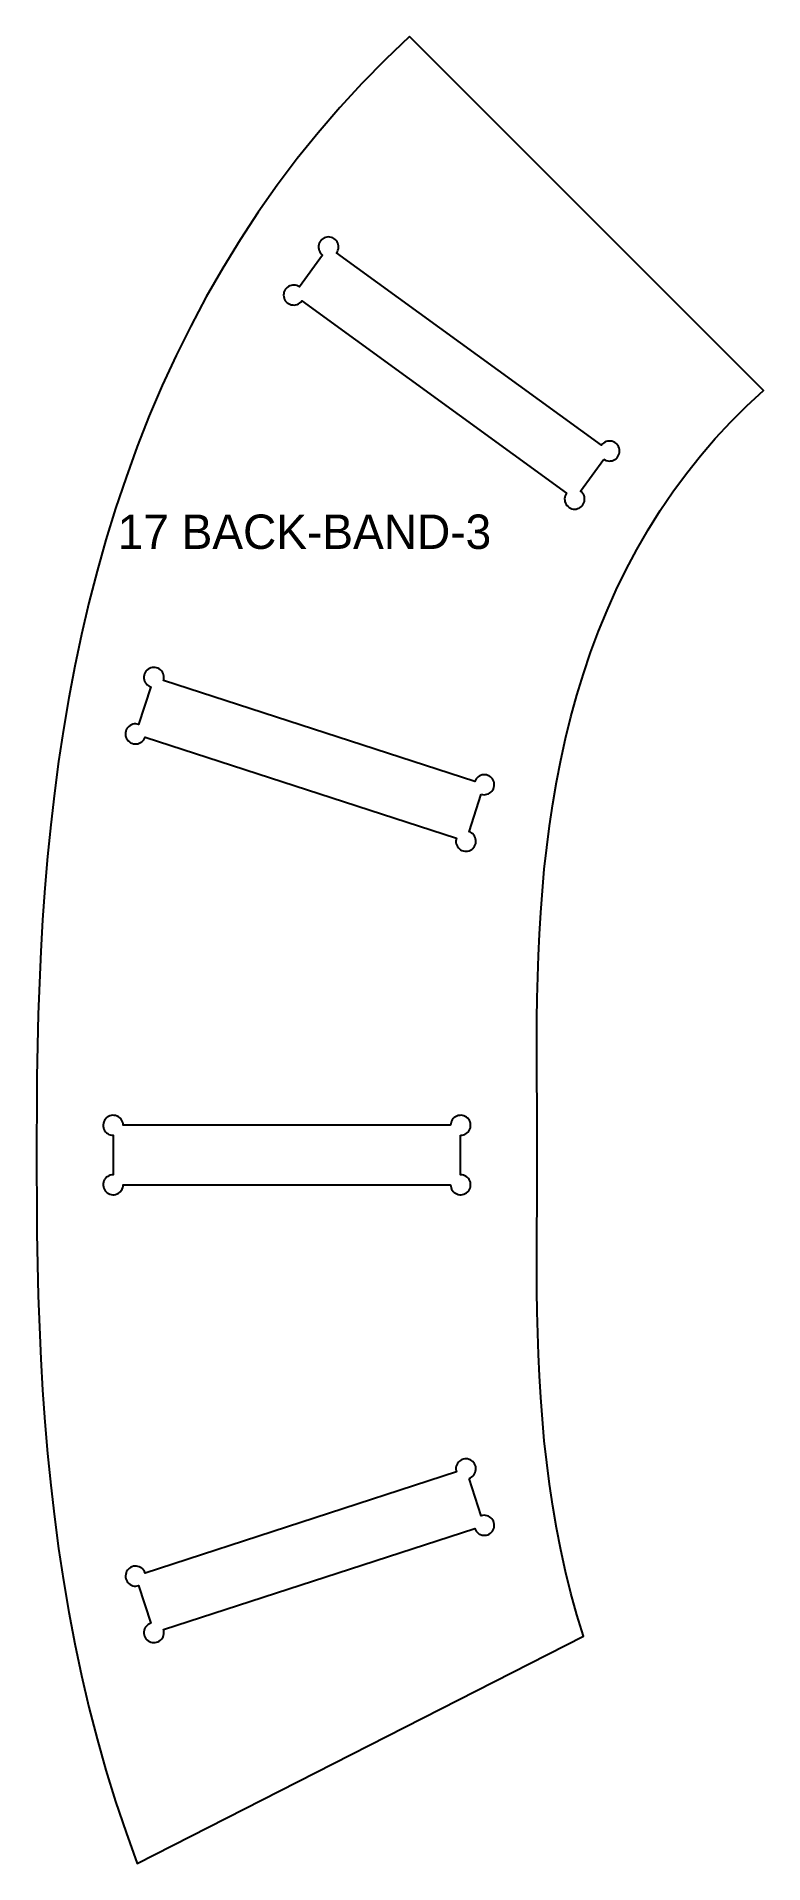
# Model space of a CAD drawing. Header units: millimetres. Extents: x 0 to 232, y 0 to 584.
import ezdxf
from ezdxf.enums import TextEntityAlignment as Align

# ---------------------------------------------------------------- set-up
doc = ezdxf.new("R2010")
doc.units = ezdxf.units.MM
doc.layers.add('CUT', color=1, linetype='Continuous')
doc.layers.add('ENGRAVE-LABEL', color=3, linetype='Continuous')

msp = doc.modelspace()

# ---------------------------------------------------------------- linework, layer by layer
at = {"layer": 'CUT'}
msp.add_lwpolyline([(119.12, 584.15), (111.46, 576.82), (104.04, 569.25), (96.87, 561.43), (89.95, 553.39), (83.31, 545.12), (76.93, 536.65), (70.83, 527.98), (65.02, 519.12), (59.48, 510.1), (54.23, 500.91), (49.26, 491.58), (44.57, 482.11), (40.16, 472.52), (36.03, 462.83), (32.17, 453.04), (28.58, 443.17), (25.25, 433.23), (22.17, 423.23), (19.34, 413.18), (16.75, 403.1), (14.39, 392.98), (12.25, 382.84), (10.32, 372.69), (8.59, 362.53), (7.06, 352.37), (5.71, 342.22), (4.54, 332.07), (3.53, 321.94), (2.67, 311.82), (1.95, 301.72), (1.37, 291.64), (0.9, 281.58), (0.55, 271.54), (0.3, 261.51), (0.13, 251.5), (0.04, 241.5), (0, 231.51), (0, 221.53), (0.04, 211.54), (0.13, 201.54), (0.3, 191.53), (0.55, 181.51), (0.9, 171.46), (1.37, 161.4), (1.95, 151.32), (2.67, 141.22), (3.53, 131.1), (4.54, 120.97), (5.71, 110.82), (7.06, 100.67), (8.59, 90.51), (10.32, 80.35), (12.25, 70.2), (14.39, 60.06), (16.75, 49.95), (19.34, 39.86), (22.17, 29.81), (25.25, 19.81), (28.58, 9.87), (32.17, 0), (174.73, 72.64), (172.63, 79.51), (170.73, 86.42), (169.01, 93.35), (167.48, 100.31), (166.12, 107.28), (164.93, 114.26), (163.89, 121.23), (163, 128.2), (162.24, 135.15), (161.61, 142.08), (161.1, 148.99), (160.69, 155.87), (160.37, 162.73), (160.14, 169.55), (159.98, 176.35), (159.89, 183.12), (159.84, 189.85), (159.84, 196.57), (159.87, 203.25), (159.91, 209.92), (159.96, 216.57), (159.99, 223.2), (159.99, 229.84), (159.96, 236.48), (159.91, 243.13), (159.87, 249.79), (159.84, 256.48), (159.84, 263.19), (159.89, 269.93), (159.98, 276.69), (160.14, 283.49), (160.37, 290.31), (160.69, 297.17), (161.1, 304.05), (161.61, 310.96), (162.24, 317.89), (163, 324.84), (163.89, 331.81), (164.93, 338.78), (166.12, 345.76), (167.48, 352.73), (169.01, 359.69), (170.73, 366.63), (172.63, 373.54), (174.73, 380.4), (177.04, 387.22), (179.56, 393.98), (182.29, 400.66), (185.24, 407.26), (188.41, 413.77), (191.81, 420.16), (195.44, 426.44), (199.28, 432.58), (203.36, 438.58), (207.65, 444.43), (212.16, 450.11), (216.88, 455.62), (221.81, 460.95), (226.94, 466.08), (232.26, 471.01)], close=True, dxfattribs=at)
for points in [[(181.21, 449.03, 2.414214), (180.51, 453.5), (95.88, 514.98, 2.414214), (91.41, 514.27), (84.01, 504.08, 2.414214), (84.71, 499.61), (169.34, 438.12, 2.414214), (173.81, 438.83)], [(142.07, 341.89, 2.414214), (140.02, 345.92), (40.54, 378.24, 2.414214), (36.51, 376.19), (32.61, 364.21, 2.414214), (34.67, 360.17), (134.15, 327.85, 2.414214), (138.18, 329.9)], [(135.5, 232.82, 2.414214), (132.3, 236.02), (27.7, 236.02, 2.414214), (24.5, 232.82), (24.5, 220.22, 2.414214), (27.7, 217.02), (132.3, 217.02, 2.414214), (135.5, 220.22)], [(138.18, 123.14, 2.414214), (134.15, 125.19), (34.67, 92.87, 2.414214), (32.61, 88.84), (36.51, 76.85, 2.414214), (40.54, 74.8), (140.02, 107.12, 2.414214), (142.07, 111.16)]]:
    msp.add_lwpolyline(points, format="xyb", close=True, dxfattribs=at)

# ---------------------------------------------------------------- texts
at = {"layer": 'ENGRAVE-LABEL'}
msp.add_text('17 BACK-BAND-3', height=11, dxfattribs=at).set_placement((85.59, 425.81), align=Align.MIDDLE_CENTER)

doc.saveas('drawing.dxf')
